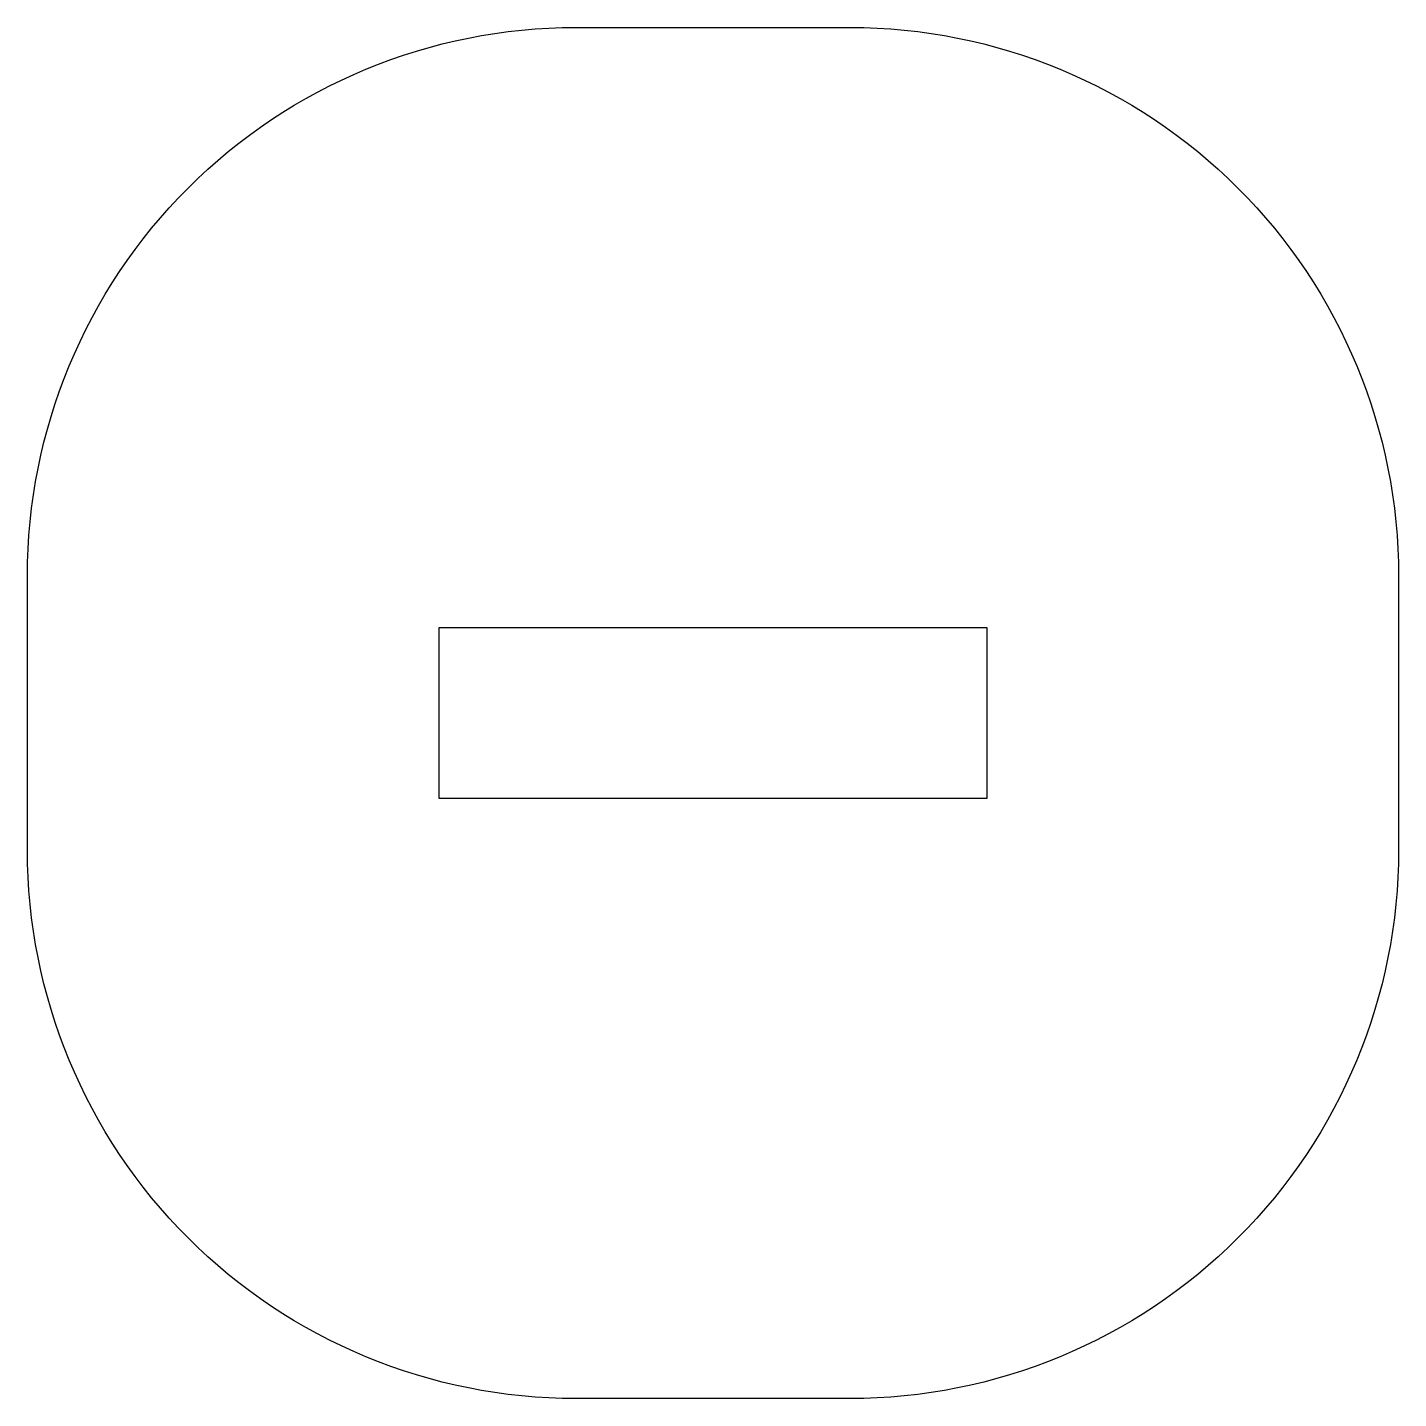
# Model space of a CAD drawing. Extents: x -12.5 to 12.5, y -12.5 to 12.5.
import ezdxf

# ---------------------------------------------------------------- set-up
doc = ezdxf.new("R2010")
doc.units = 0
doc.layers.get('0').update_dxf_attribs({"linetype": 'continuous'})

# ---------------------------------------------------------------- blocks, each defined once
blk = doc.blocks.new('FILLET_CS')
at = {"color": 0}
blk.add_lwpolyline([(2.5, 12.5, -0.414214), (12.5, 2.5), (12.5, -2.5, -0.414214), (2.5, -12.5), (-2.5, -12.5, -0.414214), (-12.5, -2.5), (-12.5, 2.5, -0.414214), (-2.5, 12.5)], format="xyb", close=True, dxfattribs=at)
blk.add_lwpolyline([(-5, 1.55), (-5, -1.55), (5, -1.55), (5, 1.55)], close=True, dxfattribs=at)

msp = doc.modelspace()

# ---------------------------------------------------------------- block references
msp.add_blockref('FILLET_CS', (0, 0))

doc.saveas('drawing.dxf')
